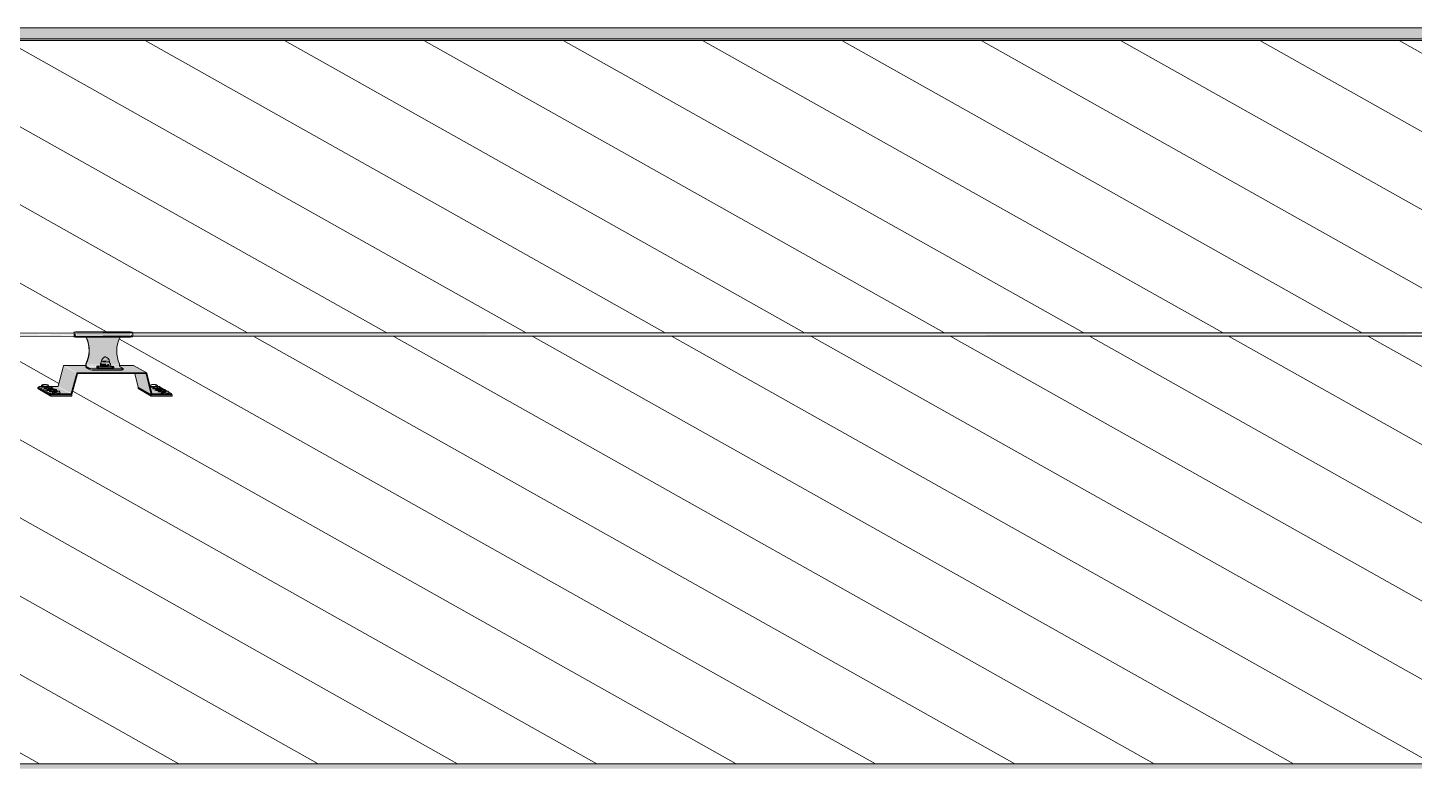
# Model space of a CAD drawing. Header units: millimetres. Extents: x -2361666 to -2009843, y -375 to 29863.
# Drawn here: x -2314999 to -2311725, y 15906 to 17649 of the extents above; entities that cross this region are included whole.
import ezdxf

# ---------------------------------------------------------------- set-up
doc = ezdxf.new("R2010")
doc.units = ezdxf.units.MM
for name, color, linetype, lineweight in [('A-ROOF', 132, 'Continuous', 5), ('A-ROOF-PATT', 132, 'Continuous', 5), ('Q-SPCQ', 91, 'Continuous', 5)]:
    doc.layers.add(name, color=color, linetype=linetype, lineweight=lineweight)

# ---------------------------------------------------------------- blocks, each defined once
blk = doc.blocks.new('Static Line_Sayfa_Metal Deck_Pan Mount - Up to 15 _ pitch - Max 2 Users-1847625-SOUTH EAST - PART B')
at = {"layer": 'Q-SPCQ'}
h = blk.add_hatch(color=256, dxfattribs=at)
h.paths.add_polyline_path([(-2320431.4, 16905.8), (-2314889.4, 16926.2), (-2314889.4, 16927.3), (-2314885, 16926.2), (-2314887.1, 16928.2), (-2314952.4, 16928.6), (-2315632.6, 16926.2), (-2315682.6, 16926), (-2316354.6, 16923.5), (-2316475.2, 16922.9), (-2316621.2, 16922.8), (-2318341.1, 16916.5), (-2318393, 16916), (-2318436.8, 16915.8), (-2318459.9, 16916.5), (-2318535.5, 16916.4), (-2318677.9, 16915.4), (-2318743.7, 16915.9), (-2320431.5, 16908.7), (-2320431.4, 16905.9)])
h.paths.add_polyline_path([(-2320422.6, 16909.4), (-2320425.2, 16909.7), (-2320424.2, 16909.4)])
for points in [[(-2314885.1, 16921.5), (-2314886.1, 16927.6), (-2314889.4, 16925.1), (-2314888.8, 16922), (-2314886.1, 16921.7)], [(-2314758.4, 16918.6), (-2314757.5, 16928.4), (-2314758.3, 16931.6), (-2314883.5, 16931.6), (-2314883.3, 16919.9), (-2314882.7, 16918.6), (-2314781.1, 16918.6)], [(-2314882.7, 16928), (-2314883.5, 16930.3), (-2314882.8, 16928)], [(-2314755.3, 16921.5), (-2314752.3, 16923.7), (-2314755.2, 16924.8), (-2314755.3, 16922)], [(-2314814.1, 16859.1), (-2314814.3, 16863.1), (-2314824.7, 16863.1), (-2314824.9, 16862.3), (-2314821.3, 16859.4), (-2314814.3, 16859.1)], [(-2314896.2, 16785.6), (-2314884.5, 16834.7), (-2314914.2, 16851.4), (-2314925.9, 16802.3), (-2314896.4, 16785.8)], [(-2314882.2, 16834.7), (-2314718.4, 16834.7), (-2314749.5, 16852.1), (-2314781.9, 16850.1), (-2314782.2, 16849.6), (-2314781.6, 16849.4), (-2314774, 16845.1), (-2314786.4, 16843.8), (-2314786.5, 16840.8), (-2314835.9, 16840.8), (-2314835.9, 16843.8), (-2314853, 16843.8), (-2314853, 16842.1), (-2314860.7, 16846.4), (-2314860.7, 16849.4), (-2314861.2, 16851.7), (-2314861.2, 16852.1), (-2314910.9, 16850.8), (-2314898.4, 16843.8)], [(-2314853, 16842.1), (-2314853, 16845.1), (-2314860.7, 16849.4), (-2314860.7, 16846.4), (-2314856, 16843.8)], [(-2314821.7, 16843.8), (-2314774, 16845.1), (-2314781.6, 16849.4), (-2314827.4, 16848.7), (-2314827.4, 16849.4), (-2314860.7, 16849.4), (-2314853, 16845.1), (-2314821.9, 16843.8)], [(-2314786.5, 16840.8), (-2314786.4, 16843.8), (-2314835.8, 16843.8), (-2314835.9, 16840.8), (-2314821.3, 16840.8)], [(-2314813.9, 16848.4), (-2314813.8, 16855.8), (-2314827.3, 16856.8), (-2314825.2, 16849.1), (-2314821.3, 16848.6)], [(-2314813.9, 16848.4), (-2314806.2, 16850.8), (-2314806.2, 16856.1), (-2314813.9, 16853.7), (-2314813.9, 16848.7)], [(-2314707.4, 16783.6), (-2314720.4, 16832.7), (-2314746, 16832.7), (-2314737.1, 16800.3), (-2314708, 16784)], [(-2314944.3, 16779.9), (-2314944.3, 16782.9), (-2314975.3, 16800.3), (-2314973.7, 16796.4), (-2314949.6, 16782.9)], [(-2314956.8, 16801.6), (-2314957, 16804.5), (-2314966.2, 16804.9), (-2314965.2, 16802), (-2314959.1, 16801.7)], [(-2314949.7, 16797.6), (-2314949.9, 16800.5), (-2314958.9, 16800.3), (-2314957.7, 16798), (-2314949.9, 16797.6)], [(-2314946.6, 16794.2), (-2314943.9, 16798.5), (-2314949.2, 16798.8), (-2314946.7, 16794.2)], [(-2314707.2, 16779.9), (-2314708.5, 16783.6), (-2314738.2, 16800.3), (-2314737.4, 16796.8), (-2314707.4, 16780)], [(-2314708.4, 16802), (-2314705.8, 16804.3), (-2314708.7, 16803.1), (-2314708.5, 16802.3)], [(-2314701.3, 16798), (-2314698.6, 16800.3), (-2314702.1, 16800.3)], [(-2314689.8, 16794.2), (-2314687.1, 16798.5), (-2314692.3, 16798.8), (-2314689.8, 16794.2)], [(-2314945.8, 16783.8), (-2314945.8, 16785.8), (-2314947.8, 16784.9)], [(-2314945.7, 16791), (-2314942.4, 16793.3), (-2314946.7, 16794)], [(-2314944.3, 16782.9), (-2314934.4, 16784.9), (-2314945.8, 16783.8)], [(-2314930.2, 16786.7), (-2314930.4, 16789.6), (-2314939.6, 16790), (-2314937.4, 16787), (-2314930.4, 16786.7)], [(-2314707.4, 16783.6), (-2314705.8, 16785.6), (-2314707.7, 16784.9)], [(-2314680.5, 16790.6), (-2314682.7, 16793.7), (-2314689.3, 16792.2), (-2314688.9, 16791), (-2314680.6, 16790.7)], [(-2314673.4, 16786.7), (-2314673.5, 16789.6), (-2314682.7, 16790), (-2314681.8, 16787.1), (-2314673.5, 16786.7)]]:
    blk.add_hatch(color=256, dxfattribs=at).paths.add_polyline_path(points)
h = blk.add_hatch(color=256, dxfattribs=at)
h.paths.add_polyline_path([(-2307559.1, 16924.8), (-2303574, 16926.8), (-2303574, 16927.3), (-2303569.6, 16925.6), (-2303568.1, 16929.1), (-2309099.7, 16926.8), (-2309097.4, 16927.6), (-2309093.5, 16924.8), (-2307793.5, 16924.8)])
h.paths.add_polyline_path([(-2314753.1, 16924.8), (-2309231.7, 16926.8), (-2309231.7, 16927.3), (-2309227.3, 16925.7), (-2309225.8, 16929.1), (-2314757.4, 16926.8), (-2314755.1, 16927.7), (-2314753.8, 16925.8)])
h.paths.add_polyline_path([(-2301940.2, 16924.8), (-2301940.2, 16929.1), (-2303442, 16926.8), (-2303439.7, 16927.7), (-2303435.8, 16924.8), (-2302168, 16924.8)])
h = blk.add_hatch(color=256, dxfattribs=at)
h.paths.add_polyline_path([(-2320397.5, 16902.5), (-2320234.1, 16903.1), (-2320201.3, 16903.4), (-2320102.6, 16904), (-2320044.9, 16904.6), (-2319948, 16904.1), (-2319916.5, 16904), (-2319653.4, 16904.8), (-2318502.6, 16909.6), (-2318502.6, 16912.3), (-2320419.3, 16903.8), (-2320402.3, 16902.7)])
h.paths.add_polyline_path([(-2314981.5, 16920.8), (-2314973.4, 16921.6), (-2314975.3, 16921.2)])
h.paths.add_polyline_path([(-2318469.7, 16908.8), (-2318469.7, 16909.8), (-2318434.7, 16909.2), (-2318414.9, 16910.2), (-2318371.1, 16910.5), (-2318322.2, 16909.8), (-2318221.2, 16909.9), (-2318192.4, 16909.9), (-2318151.9, 16910), (-2317045.2, 16914.7), (-2317045.1, 16913.6), (-2314882.8, 16922.9), (-2314885.1, 16921.5), (-2314889.4, 16923.9), (-2314890.9, 16924.5), (-2318502.6, 16912.3), (-2318502.6, 16909.6), (-2318469.8, 16908.8)])
h = blk.add_hatch(color=256, dxfattribs=at)
h.paths.add_polyline_path([(-2314827.3, 16853.7), (-2314825.2, 16856.5), (-2314813.8, 16855.8), (-2314806.2, 16853.7), (-2314782.2, 16853.7), (-2314787.3, 16870.8), (-2314788.9, 16886.6), (-2314786.9, 16902.5), (-2314782.2, 16918.7), (-2314860.3, 16918.7), (-2314855.2, 16902.5), (-2314853.6, 16886.6), (-2314855.7, 16870.8), (-2314861.2, 16853.7), (-2314827.4, 16853.7)])
h.paths.add_polyline_path([(-2314814.3, 16863.1), (-2314813.8, 16867.2), (-2314808.6, 16867.5), (-2314814.1, 16863.3)])
h.paths.add_polyline_path([(-2314814.1, 16859.1), (-2314823.2, 16859.5), (-2314824.1, 16865), (-2314807, 16859.5), (-2314813.9, 16859.1)])
h = blk.add_hatch(color=256, dxfattribs=at)
h.paths.add_polyline_path([(-2314718.4, 16921.1), (-2309225.1, 16922.9), (-2309227.4, 16921.5), (-2309231.7, 16923.8), (-2309231.8, 16924.8), (-2314751.7, 16922.8), (-2314751.7, 16922), (-2314755.2, 16923.7), (-2314757.5, 16921.1)])
h.paths.add_polyline_path([(-2307090.3, 16921.1), (-2303567.4, 16923), (-2303569.7, 16921.5), (-2303574, 16923.9), (-2303574.4, 16924.8), (-2309094, 16922.8), (-2309094, 16922), (-2309097.5, 16923.8), (-2309099.8, 16921.1), (-2307324.7, 16921.1)])
h.paths.add_polyline_path([(-2301940.2, 16921.1), (-2301940.2, 16924.8), (-2303436.3, 16922.8), (-2303436.3, 16922), (-2303439.8, 16923.7), (-2303442.1, 16921.1), (-2302168, 16921.1)])
h = blk.add_hatch(color=256, dxfattribs=at)
h.paths.add_polyline_path([(-2314814.1, 16859.1), (-2314806.6, 16859.5), (-2314806.6, 16862.4), (-2314814.2, 16861.2)])
h.paths.add_polyline_path([(-2314814.3, 16863.1), (-2314808.6, 16867.5), (-2314814.3, 16865)])
h = blk.add_hatch(color=256, dxfattribs=at)
h.paths.add_polyline_path([(-2314786.4, 16849.6), (-2314782.1, 16851.7), (-2314782.2, 16853.7), (-2314806.2, 16851.4), (-2314806.2, 16849.6)])
h.paths.add_polyline_path([(-2314860.8, 16849.6), (-2314827.3, 16852.1), (-2314827.4, 16853.7), (-2314861.2, 16851.7), (-2314861, 16850.1)])
h = blk.add_hatch(color=256, dxfattribs=at)
h.paths.add_polyline_path([(-2314934.3, 16784.9), (-2314898.7, 16785.8), (-2314928.2, 16802.3), (-2314971.7, 16800.3), (-2314942.4, 16785.5), (-2314934.4, 16784.9)])
h.paths.add_polyline_path([(-2314930.2, 16786.7), (-2314938.6, 16787.1), (-2314937.4, 16789.9), (-2314930.4, 16789.6)])
h.paths.add_polyline_path([(-2314945.7, 16791), (-2314946.7, 16794), (-2314942.4, 16791.6)])
h.paths.add_polyline_path([(-2314946.6, 16794.2), (-2314949.2, 16798.8), (-2314943.9, 16798.5), (-2314945.8, 16795.4)])
h.paths.add_polyline_path([(-2314949.7, 16797.6), (-2314958.9, 16800.3), (-2314958.1, 16800.9), (-2314949.9, 16800.3)])
h = blk.add_hatch(color=256, dxfattribs=at)
h.paths.add_polyline_path([(-2314667.7, 16782.9), (-2314661.3, 16784.9), (-2314662.3, 16785.4), (-2314667.6, 16784.9)])
h.paths.add_polyline_path([(-2314707.2, 16782.9), (-2314704.9, 16784.9), (-2314737.1, 16800.3), (-2314735.9, 16799), (-2314707.4, 16783)])
h = blk.add_hatch(color=256, dxfattribs=at)
h.paths.add_polyline_path([(-2314667.6, 16784.9), (-2314659.3, 16785.8), (-2314687.2, 16801.5), (-2314709.7, 16801.9), (-2314704.9, 16784.9), (-2314667.7, 16784.9)])
h.paths.add_polyline_path([(-2314673.4, 16786.7), (-2314681.8, 16787.1), (-2314682.7, 16790), (-2314673.5, 16788.8)])
h.paths.add_polyline_path([(-2314680.5, 16790.6), (-2314689.3, 16792.2), (-2314689.8, 16794), (-2314680.6, 16793.6)])
h.paths.add_polyline_path([(-2314689.8, 16794.2), (-2314689.8, 16798.6), (-2314687.1, 16798.5)])
h.paths.add_polyline_path([(-2314701.3, 16798), (-2314702.2, 16800.9), (-2314693, 16799.4)])
h = blk.add_hatch(color=256, dxfattribs=at)
h.paths.add_polyline_path([(-2314657.8, 16779.9), (-2314657.8, 16782.9), (-2314707.2, 16782.9), (-2314707.2, 16779.9)])
h.paths.add_polyline_path([(-2314942.4, 16779.9), (-2314894.9, 16779.9), (-2314894.9, 16782.9), (-2314944.3, 16782.9), (-2314944.3, 16779.9)])
for p, q in [((-2314821, 16929.1), (-2320432, 16910.2)), ((-2314885.9, 16931.3), (-2314890.2, 16930.3)), ((-2314883.6, 16931.6), (-2314885.9, 16931.3)), ((-2314758.3, 16931.6), (-2314883.6, 16931.6)), ((-2301940.2, 16929.1), (-2314822, 16929.1)), ((-2314758.3, 16931.6), (-2314756, 16931.3)), ((-2314751.8, 16930.3), (-2314756, 16931.3)), ((-2320432, 16902.2), (-2314821, 16921.1)), ((-2314890.2, 16919.9), (-2314885.9, 16918.9)), ((-2314883.6, 16918.6), (-2314885.9, 16918.9)), ((-2314883.6, 16918.6), (-2314758.3, 16918.6)), ((-2314860.8, 16918.9), (-2314860.8, 16917.8)), ((-2314860.8, 16917.8), (-2314860.4, 16917.5)), ((-2314860.4, 16917.5), (-2314860.3, 16918.7)), ((-2314860.3, 16918.7), (-2314860.1, 16920.6)), ((-2314860.3, 16918.7), (-2314781.3, 16918.7)), ((-2314822, 16921.1), (-2301940.2, 16921.1)), ((-2314781.1, 16920.6), (-2314781.3, 16918.7)), ((-2314781.3, 16918.7), (-2314781.3, 16917.5)), ((-2314758.3, 16918.6), (-2314756, 16918.9)), ((-2314756, 16918.9), (-2314751.8, 16919.9)), ((-2314927.2, 16803.1), (-2314914.2, 16851.4)), ((-2314913.2, 16852.1), (-2314861.2, 16852.1)), ((-2314883.2, 16834), (-2314896.2, 16785.6)), ((-2314894.7, 16783.6), (-2314881.7, 16832)), ((-2314718.4, 16834.7), (-2314882.2, 16834.7)), ((-2314880.7, 16832.7), (-2314720, 16832.7)), ((-2314861.2, 16855.7), (-2314861.7, 16856)), ((-2314861.7, 16856), (-2314861.7, 16854)), ((-2314861.2, 16853.7), (-2314861.2, 16855.7)), ((-2314853, 16845.1), (-2314860.7, 16849.4)), ((-2314860.7, 16846.4), (-2314853, 16842.1)), ((-2314835.9, 16840.8), (-2314786.5, 16840.8)), ((-2314835.8, 16843.8), (-2314786.4, 16843.8)), ((-2314835.6, 16849.7), (-2314835.7, 16846.7)), ((-2314827.4, 16856.9), (-2314827.5, 16849.6)), ((-2314825.6, 16858.5), (-2314826.8, 16857.8)), ((-2314825.3, 16860.1), (-2314825.3, 16859)), ((-2314805.9, 16858.8), (-2314805.9, 16859.8)), ((-2314804.4, 16857.5), (-2314805.6, 16858.2)), ((-2314804, 16849.2), (-2314803.9, 16856.6)), ((-2314795.9, 16846.1), (-2314795.9, 16849.1)), ((-2314782.6, 16856), (-2314782.2, 16855.7)), ((-2314782.2, 16855.7), (-2314782.2, 16853.7)), ((-2314782.2, 16852.1), (-2314749.5, 16852.1)), ((-2314781.6, 16849.4), (-2314774, 16845.1)), ((-2314774, 16842.1), (-2314778.5, 16844.6)), ((-2314773.8, 16841.9), (-2314773.8, 16844.9)), ((-2314718, 16834.6), (-2314749, 16852)), ((-2314738.4, 16801.1), (-2314746, 16832.7)), ((-2314719, 16832), (-2314707.4, 16783.6)), ((-2314705.8, 16785.6), (-2314717.5, 16834)), ((-2314975.3, 16797.3), (-2314975.3, 16800.3)), ((-2314975.3, 16800.3), (-2314944.3, 16782.9)), ((-2314975.3, 16797.3), (-2314944.3, 16779.9)), ((-2314973.8, 16801.6), (-2314973.9, 16799.6)), ((-2314973.7, 16801.5), (-2314945.8, 16785.8)), ((-2314973.7, 16799.5), (-2314945.8, 16783.8)), ((-2314967.2, 16802.5), (-2314967.2, 16801.2)), ((-2314960.1, 16798.5), (-2314960.1, 16797.2)), ((-2314956.9, 16802.3), (-2314928.2, 16802.3)), ((-2314949.1, 16794.8), (-2314954.1, 16794.2)), ((-2314950, 16799.3), (-2314950.1, 16794.7)), ((-2314945.7, 16799.5), (-2314950, 16799.3)), ((-2314950, 16799.3), (-2314949.2, 16798.8)), ((-2314949.2, 16801), (-2314949.2, 16802.3)), ((-2314949.2, 16798.8), (-2314943.9, 16798.5)), ((-2314949.2, 16798.8), (-2314949.2, 16794.2)), ((-2314940.5, 16799.3), (-2314945.7, 16799.5)), ((-2314943.9, 16798.5), (-2314944, 16793.9)), ((-2314943.9, 16798.5), (-2314939.6, 16798.8)), ((-2314942.1, 16797), (-2314942.1, 16798.3)), ((-2314939.6, 16798.8), (-2314940.5, 16799.3)), ((-2314940.5, 16799.3), (-2314940.5, 16794.7)), ((-2314935.7, 16794), (-2314940.5, 16794.7)), ((-2314939.6, 16798.8), (-2314939.7, 16794.2)), ((-2314738.3, 16797.3), (-2314738.2, 16800.3)), ((-2314738.3, 16797.3), (-2314707.2, 16779.9)), ((-2314707.2, 16782.9), (-2314738.2, 16800.3)), ((-2314737.9, 16800.5), (-2314706.9, 16783)), ((-2314706.4, 16802.3), (-2314698.7, 16802.3)), ((-2314703.3, 16798.5), (-2314703.3, 16797.2)), ((-2314692.3, 16794.8), (-2314697.3, 16794.2)), ((-2314693.2, 16799.3), (-2314693.3, 16794.7)), ((-2314688.9, 16799.5), (-2314693.2, 16799.3)), ((-2314693.2, 16799.3), (-2314692.3, 16798.8)), ((-2314692.4, 16801), (-2314692.4, 16802.3)), ((-2314692.3, 16798.8), (-2314692.4, 16794.2)), ((-2314692.3, 16798.8), (-2314687.1, 16798.5)), ((-2314683.7, 16799.3), (-2314688.9, 16799.5)), ((-2314687.2, 16801.5), (-2314659.3, 16785.8)), ((-2314687.1, 16798.5), (-2314687.2, 16793.9)), ((-2314687.1, 16798.5), (-2314682.8, 16798.8)), ((-2314685.3, 16797), (-2314685.3, 16798.3)), ((-2314682.8, 16798.8), (-2314683.7, 16799.3)), ((-2314683.7, 16799.3), (-2314683.7, 16794.7)), ((-2314678.9, 16794), (-2314683.6, 16794.7)), ((-2314682.8, 16798.8), (-2314682.9, 16794.2)), ((-2314945.8, 16794.1), (-2314950.1, 16793.8)), ((-2314950.1, 16793.8), (-2314949.2, 16793.3)), ((-2314949.2, 16793.3), (-2314946.4, 16793.2)), ((-2314947.7, 16791.6), (-2314947.7, 16790.2)), ((-2314940.6, 16793.8), (-2314945.8, 16794.1)), ((-2314894.9, 16782.9), (-2314944.3, 16782.9)), ((-2314944.3, 16782.9), (-2314944.3, 16779.9)), ((-2314944.3, 16779.9), (-2314894.9, 16779.9)), ((-2314942.1, 16793.2), (-2314939.7, 16793.3)), ((-2314939.7, 16793.3), (-2314940.6, 16793.8)), ((-2314940.6, 16787.6), (-2314940.6, 16786.3)), ((-2314934.4, 16782.9), (-2314895.6, 16782.9)), ((-2314897.1, 16784.9), (-2314934.3, 16784.9)), ((-2314929.7, 16790), (-2314929.7, 16791.3)), ((-2314922.6, 16786), (-2314922.6, 16787.3)), ((-2314894.9, 16779.9), (-2314894.9, 16782.9)), ((-2314707.2, 16782.9), (-2314707.2, 16779.9)), ((-2314657.8, 16782.9), (-2314707.2, 16782.9)), ((-2314707.2, 16779.9), (-2314657.8, 16779.9)), ((-2314706.4, 16782.9), (-2314667.7, 16782.9)), ((-2314667.6, 16784.9), (-2314704.9, 16784.9)), ((-2314693.3, 16793.8), (-2314688.9, 16794.1)), ((-2314692.4, 16793.3), (-2314693.3, 16793.8)), ((-2314689.6, 16793.2), (-2314692.4, 16793.3)), ((-2314690.9, 16791.6), (-2314690.9, 16790.2)), ((-2314688.9, 16794.1), (-2314683.7, 16793.8)), ((-2314683.8, 16787.6), (-2314683.8, 16786.3)), ((-2314672.9, 16790), (-2314672.9, 16791.3)), ((-2314665.8, 16786), (-2314665.8, 16787.3)), ((-2314662.8, 16785.7), (-2314659.3, 16783.8)), ((-2314662.8, 16785.7), (-2314657.8, 16782.9)), ((-2314659.2, 16783.6), (-2314659.2, 16785.6)), ((-2314657.8, 16779.9), (-2314657.8, 16782.9))]:
    blk.add_line(p, q, dxfattribs=at)
at = {"layer": 'Q-SPCQ', "flags": 128}
for points in [[(-2314825.3, 16860.1), (-2314824, 16865.4), (-2314821.8, 16868.7), (-2314819.8, 16870.4), (-2314818.4, 16871.2), (-2314817.4, 16871.7), (-2314816.7, 16872), (-2314816.1, 16872.1), (-2314815.7, 16872.2), (-2314815.4, 16872.3)], [(-2314805.9, 16859.8), (-2314807, 16865.2), (-2314809.2, 16868.5), (-2314811.1, 16870.3), (-2314812.5, 16871.1), (-2314813.5, 16871.6), (-2314814.2, 16871.9), (-2314814.7, 16872.1), (-2314815.2, 16872.2), (-2314815.4, 16872.3)], [(-2314827.4, 16856.9), (-2314827.3, 16857.3), (-2314827.1, 16857.6), (-2314827, 16857.7), (-2314826.8, 16857.8)], [(-2314825.3, 16859), (-2314825.4, 16858.7), (-2314825.5, 16858.6), (-2314825.6, 16858.5), (-2314825.6, 16858.5)], [(-2314805.9, 16858.8), (-2314805.9, 16858.5), (-2314805.7, 16858.3), (-2314805.7, 16858.2), (-2314805.6, 16858.2)], [(-2314803.9, 16856.6), (-2314804, 16857), (-2314804.2, 16857.3), (-2314804.3, 16857.4), (-2314804.4, 16857.5)], [(-2314967.2, 16802.5), (-2314966.8, 16804.2), (-2314966.1, 16805.3), (-2314965.5, 16805.8), (-2314965, 16806.1), (-2314964.6, 16806.3), (-2314964.3, 16806.4), (-2314964.1, 16806.4), (-2314963.9, 16806.5), (-2314963.7, 16806.5), (-2314963.6, 16806.6), (-2314963.4, 16806.6), (-2314963.2, 16806.6), (-2314963.1, 16806.6), (-2314962.9, 16806.7), (-2314962.8, 16806.7), (-2314962.6, 16806.7), (-2314962.5, 16806.7), (-2314962.3, 16806.7), (-2314962.1, 16806.7), (-2314962, 16806.7), (-2314961.8, 16806.8), (-2314961.6, 16806.8), (-2314961.4, 16806.8), (-2314961.3, 16806.8), (-2314961.1, 16806.8), (-2314960.9, 16806.8), (-2314960.7, 16806.8), (-2314960.5, 16806.8), (-2314960.3, 16806.8), (-2314960.1, 16806.8), (-2314959.9, 16806.8), (-2314959.7, 16806.8), (-2314959.5, 16806.8), (-2314959.3, 16806.8), (-2314959.1, 16806.8), (-2314959, 16806.8)], [(-2314960.1, 16798.5), (-2314959.7, 16800.2), (-2314959, 16801.3), (-2314958.4, 16801.8), (-2314957.9, 16802.1), (-2314957.5, 16802.3), (-2314957.2, 16802.4), (-2314957, 16802.4), (-2314956.8, 16802.5), (-2314956.6, 16802.5), (-2314956.5, 16802.6), (-2314956.3, 16802.6), (-2314956.1, 16802.6), (-2314956, 16802.6), (-2314955.8, 16802.7), (-2314955.7, 16802.7), (-2314955.5, 16802.7), (-2314955.4, 16802.7), (-2314955.2, 16802.7), (-2314955, 16802.7), (-2314954.9, 16802.8), (-2314954.7, 16802.8), (-2314954.5, 16802.8), (-2314954.3, 16802.8), (-2314954.2, 16802.8), (-2314954, 16802.8), (-2314953.8, 16802.8), (-2314953.6, 16802.8), (-2314953.4, 16802.8), (-2314953.2, 16802.8), (-2314953, 16802.8), (-2314952.8, 16802.8), (-2314952.6, 16802.8), (-2314952.4, 16802.8), (-2314952.2, 16802.8), (-2314952, 16802.8), (-2314951.9, 16802.8)], [(-2314949.2, 16802.3), (-2314949.6, 16804), (-2314950.3, 16805), (-2314950.9, 16805.6), (-2314951.3, 16805.9), (-2314951.7, 16806.1), (-2314952, 16806.2), (-2314952.2, 16806.3), (-2314952.4, 16806.3), (-2314952.6, 16806.4), (-2314952.8, 16806.4), (-2314952.9, 16806.4), (-2314953.1, 16806.5), (-2314953.2, 16806.5), (-2314953.4, 16806.5), (-2314953.5, 16806.5), (-2314953.7, 16806.6), (-2314953.8, 16806.6), (-2314954, 16806.6), (-2314954.2, 16806.6), (-2314954.3, 16806.6), (-2314954.5, 16806.7), (-2314954.7, 16806.7), (-2314954.9, 16806.7), (-2314955, 16806.7), (-2314955.2, 16806.7), (-2314955.4, 16806.7), (-2314955.6, 16806.7), (-2314955.8, 16806.7), (-2314956, 16806.8), (-2314956.2, 16806.8), (-2314956.4, 16806.8), (-2314956.6, 16806.8), (-2314956.8, 16806.8), (-2314957, 16806.8), (-2314957.2, 16806.8), (-2314957.5, 16806.8), (-2314957.7, 16806.8), (-2314957.9, 16806.8), (-2314958.1, 16806.8), (-2314958.3, 16806.8), (-2314958.5, 16806.8), (-2314958.7, 16806.8), (-2314958.9, 16806.8), (-2314959, 16806.8)], [(-2314942.1, 16798.3), (-2314942.5, 16800), (-2314943.2, 16801.1), (-2314943.8, 16801.6), (-2314944.3, 16801.9), (-2314944.6, 16802.1), (-2314944.9, 16802.2), (-2314945.1, 16802.3), (-2314945.3, 16802.3), (-2314945.5, 16802.4), (-2314945.7, 16802.4), (-2314945.8, 16802.5), (-2314946, 16802.5), (-2314946.1, 16802.5), (-2314946.3, 16802.5), (-2314946.4, 16802.6), (-2314946.6, 16802.6), (-2314946.8, 16802.6), (-2314946.9, 16802.6), (-2314947.1, 16802.6), (-2314947.2, 16802.7), (-2314947.4, 16802.7), (-2314947.6, 16802.7), (-2314947.8, 16802.7), (-2314948, 16802.7), (-2314948.1, 16802.7), (-2314948.3, 16802.7), (-2314948.5, 16802.8), (-2314948.7, 16802.8), (-2314948.9, 16802.8), (-2314949.1, 16802.8), (-2314949.3, 16802.8), (-2314949.5, 16802.8), (-2314949.7, 16802.8), (-2314949.9, 16802.8), (-2314950.1, 16802.8), (-2314950.4, 16802.8), (-2314950.6, 16802.8), (-2314950.8, 16802.8), (-2314951, 16802.8), (-2314951.2, 16802.8), (-2314951.4, 16802.8), (-2314951.6, 16802.8), (-2314951.8, 16802.8), (-2314951.9, 16802.8)], [(-2314947.7, 16791.6), (-2314947.3, 16793.3), (-2314946.6, 16794.3), (-2314945.9, 16794.8), (-2314945.5, 16795.1), (-2314945.1, 16795.3), (-2314944.8, 16795.4), (-2314944.6, 16795.5), (-2314944.4, 16795.5), (-2314944.2, 16795.6), (-2314944, 16795.6), (-2314943.9, 16795.6), (-2314943.7, 16795.7), (-2314943.6, 16795.7), (-2314943.4, 16795.7), (-2314943.3, 16795.7), (-2314943.1, 16795.7), (-2314942.9, 16795.7), (-2314942.8, 16795.8), (-2314942.6, 16795.8), (-2314942.5, 16795.8), (-2314942.3, 16795.8), (-2314942.1, 16795.8), (-2314941.9, 16795.8), (-2314941.7, 16795.8), (-2314941.6, 16795.8), (-2314941.4, 16795.8), (-2314941.2, 16795.8), (-2314941, 16795.9), (-2314940.8, 16795.9), (-2314940.6, 16795.9), (-2314940.4, 16795.9), (-2314940.2, 16795.9), (-2314940, 16795.9), (-2314939.8, 16795.9), (-2314939.5, 16795.9), (-2314939.5, 16795.9)], [(-2314929.7, 16791.3), (-2314930.1, 16793), (-2314930.8, 16794.1), (-2314931.4, 16794.6), (-2314931.8, 16794.9), (-2314932.2, 16795.1), (-2314932.5, 16795.2), (-2314932.7, 16795.3), (-2314932.9, 16795.4), (-2314933.1, 16795.4), (-2314933.2, 16795.5), (-2314933.4, 16795.5), (-2314933.6, 16795.5), (-2314933.7, 16795.5), (-2314933.9, 16795.6), (-2314934, 16795.6), (-2314934.2, 16795.6), (-2314934.3, 16795.6), (-2314934.5, 16795.6), (-2314934.7, 16795.7), (-2314934.8, 16795.7), (-2314935, 16795.7), (-2314935.2, 16795.7), (-2314935.4, 16795.7), (-2314935.5, 16795.7), (-2314935.7, 16795.8), (-2314935.9, 16795.8), (-2314936.1, 16795.8), (-2314936.3, 16795.8), (-2314936.5, 16795.8), (-2314936.7, 16795.8), (-2314936.9, 16795.8), (-2314937.1, 16795.8), (-2314937.3, 16795.8), (-2314937.5, 16795.8), (-2314937.7, 16795.8), (-2314937.9, 16795.9), (-2314938.2, 16795.9), (-2314938.4, 16795.9), (-2314938.6, 16795.9), (-2314938.8, 16795.9), (-2314939, 16795.9), (-2314939.2, 16795.9), (-2314939.4, 16795.9), (-2314939.5, 16795.9)], [(-2314710, 16804.2), (-2314709.3, 16805.3), (-2314708.6, 16805.8), (-2314708.1, 16806.1), (-2314707.8, 16806.3), (-2314707.5, 16806.4), (-2314707.3, 16806.4), (-2314707.1, 16806.5), (-2314706.9, 16806.5), (-2314706.7, 16806.6), (-2314706.6, 16806.6), (-2314706.4, 16806.6), (-2314706.3, 16806.6), (-2314706.1, 16806.7), (-2314705.9, 16806.7), (-2314705.8, 16806.7), (-2314705.6, 16806.7), (-2314705.5, 16806.7), (-2314705.3, 16806.7), (-2314705.1, 16806.7), (-2314705, 16806.8), (-2314704.8, 16806.8), (-2314704.6, 16806.8), (-2314704.4, 16806.8), (-2314704.2, 16806.8), (-2314704.1, 16806.8), (-2314703.9, 16806.8), (-2314703.7, 16806.8), (-2314703.5, 16806.8), (-2314703.3, 16806.8), (-2314703.1, 16806.8), (-2314702.9, 16806.8), (-2314702.7, 16806.8), (-2314702.4, 16806.8), (-2314702.2, 16806.8), (-2314702.2, 16806.8)], [(-2314703.3, 16798.5), (-2314702.9, 16800.2), (-2314702.2, 16801.3), (-2314701.5, 16801.8), (-2314701.1, 16802.1), (-2314700.7, 16802.3), (-2314700.4, 16802.4), (-2314700.2, 16802.4), (-2314700, 16802.5), (-2314699.8, 16802.5), (-2314699.6, 16802.6), (-2314699.5, 16802.6), (-2314699.3, 16802.6), (-2314699.2, 16802.6), (-2314699, 16802.7), (-2314698.9, 16802.7), (-2314698.7, 16802.7), (-2314698.5, 16802.7), (-2314698.4, 16802.7), (-2314698.2, 16802.7), (-2314698, 16802.8), (-2314697.9, 16802.8), (-2314697.7, 16802.8), (-2314697.5, 16802.8), (-2314697.3, 16802.8), (-2314697.1, 16802.8), (-2314697, 16802.8), (-2314696.8, 16802.8), (-2314696.6, 16802.8), (-2314696.4, 16802.8), (-2314696.2, 16802.8), (-2314696, 16802.8), (-2314695.8, 16802.8), (-2314695.6, 16802.8), (-2314695.3, 16802.8), (-2314695.1, 16802.8), (-2314695.1, 16802.8)], [(-2314692.4, 16802.3), (-2314692.7, 16804), (-2314693.4, 16805), (-2314694.1, 16805.6), (-2314694.5, 16805.9), (-2314694.9, 16806.1), (-2314695.2, 16806.2), (-2314695.4, 16806.3), (-2314695.6, 16806.3), (-2314695.8, 16806.4), (-2314695.9, 16806.4), (-2314696.1, 16806.4), (-2314696.2, 16806.5), (-2314696.4, 16806.5), (-2314696.6, 16806.5), (-2314696.7, 16806.5), (-2314696.9, 16806.6), (-2314697, 16806.6), (-2314697.2, 16806.6), (-2314697.3, 16806.6), (-2314697.5, 16806.6), (-2314697.7, 16806.7), (-2314697.9, 16806.7), (-2314698, 16806.7), (-2314698.2, 16806.7), (-2314698.4, 16806.7), (-2314698.6, 16806.7), (-2314698.8, 16806.7), (-2314699, 16806.7), (-2314699.2, 16806.8), (-2314699.4, 16806.8), (-2314699.6, 16806.8), (-2314699.8, 16806.8), (-2314700, 16806.8), (-2314700.2, 16806.8), (-2314700.4, 16806.8), (-2314700.6, 16806.8), (-2314700.8, 16806.8), (-2314701.1, 16806.8), (-2314701.3, 16806.8), (-2314701.5, 16806.8), (-2314701.7, 16806.8), (-2314701.9, 16806.8), (-2314702.1, 16806.8), (-2314702.2, 16806.8)], [(-2314685.3, 16798.3), (-2314685.6, 16800), (-2314686.3, 16801.1), (-2314687, 16801.6), (-2314687.4, 16801.9), (-2314687.8, 16802.1), (-2314688.1, 16802.2), (-2314688.3, 16802.3), (-2314688.5, 16802.3), (-2314688.7, 16802.4), (-2314688.8, 16802.4), (-2314689, 16802.5), (-2314689.1, 16802.5), (-2314689.3, 16802.5), (-2314689.5, 16802.5), (-2314689.6, 16802.6), (-2314689.8, 16802.6), (-2314689.9, 16802.6), (-2314690.1, 16802.6), (-2314690.2, 16802.6), (-2314690.4, 16802.7), (-2314690.6, 16802.7), (-2314690.8, 16802.7), (-2314690.9, 16802.7), (-2314691.1, 16802.7), (-2314691.3, 16802.7), (-2314691.5, 16802.7), (-2314691.7, 16802.8), (-2314691.9, 16802.8), (-2314692.1, 16802.8), (-2314692.3, 16802.8), (-2314692.5, 16802.8), (-2314692.7, 16802.8), (-2314692.9, 16802.8), (-2314693.1, 16802.8), (-2314693.3, 16802.8), (-2314693.5, 16802.8), (-2314693.7, 16802.8), (-2314694, 16802.8), (-2314694.2, 16802.8), (-2314694.4, 16802.8), (-2314694.6, 16802.8), (-2314694.8, 16802.8), (-2314695, 16802.8), (-2314695.1, 16802.8)], [(-2314690.9, 16791.6), (-2314690.5, 16793.3), (-2314689.7, 16794.3), (-2314689.1, 16794.8), (-2314688.6, 16795.1), (-2314688.3, 16795.3), (-2314688, 16795.4), (-2314687.8, 16795.5), (-2314687.6, 16795.5), (-2314687.4, 16795.6), (-2314687.2, 16795.6), (-2314687.1, 16795.6), (-2314686.9, 16795.7), (-2314686.7, 16795.7), (-2314686.6, 16795.7), (-2314686.4, 16795.7), (-2314686.3, 16795.7), (-2314686.1, 16795.7), (-2314686, 16795.8), (-2314685.8, 16795.8), (-2314685.6, 16795.8), (-2314685.5, 16795.8), (-2314685.3, 16795.8), (-2314685.1, 16795.8), (-2314684.9, 16795.8), (-2314684.7, 16795.8), (-2314684.5, 16795.8), (-2314684.4, 16795.8), (-2314684.2, 16795.9), (-2314684, 16795.9), (-2314683.8, 16795.9), (-2314683.6, 16795.9), (-2314683.3, 16795.9), (-2314683.1, 16795.9), (-2314682.9, 16795.9), (-2314682.7, 16795.9), (-2314682.6, 16795.9)], [(-2314672.9, 16791.3), (-2314673.2, 16793), (-2314673.9, 16794.1), (-2314674.5, 16794.6), (-2314675, 16794.9), (-2314675.4, 16795.1), (-2314675.6, 16795.2), (-2314675.9, 16795.3), (-2314676.1, 16795.4), (-2314676.3, 16795.4), (-2314676.4, 16795.5), (-2314676.6, 16795.5), (-2314676.7, 16795.5), (-2314676.9, 16795.5), (-2314677, 16795.6), (-2314677.2, 16795.6), (-2314677.4, 16795.6), (-2314677.5, 16795.6), (-2314677.7, 16795.6), (-2314677.8, 16795.7), (-2314678, 16795.7), (-2314678.2, 16795.7), (-2314678.4, 16795.7), (-2314678.5, 16795.7), (-2314678.7, 16795.7), (-2314678.9, 16795.8), (-2314679.1, 16795.8), (-2314679.3, 16795.8), (-2314679.5, 16795.8), (-2314679.7, 16795.8), (-2314679.9, 16795.8), (-2314680.1, 16795.8), (-2314680.3, 16795.8), (-2314680.5, 16795.8), (-2314680.7, 16795.8), (-2314680.9, 16795.8), (-2314681.1, 16795.9), (-2314681.3, 16795.9), (-2314681.5, 16795.9), (-2314681.8, 16795.9), (-2314682, 16795.9), (-2314682.2, 16795.9), (-2314682.4, 16795.9), (-2314682.6, 16795.9), (-2314682.6, 16795.9)], [(-2314940.6, 16787.6), (-2314940.2, 16789.3), (-2314939.5, 16790.3), (-2314938.8, 16790.9), (-2314938.4, 16791.1), (-2314938, 16791.3), (-2314937.7, 16791.4), (-2314937.5, 16791.5), (-2314937.3, 16791.5), (-2314937.1, 16791.6), (-2314936.9, 16791.6), (-2314936.8, 16791.6), (-2314936.6, 16791.7), (-2314936.5, 16791.7), (-2314936.3, 16791.7), (-2314936.2, 16791.7), (-2314936, 16791.7), (-2314935.9, 16791.8), (-2314935.7, 16791.8), (-2314935.5, 16791.8), (-2314935.4, 16791.8), (-2314935.2, 16791.8), (-2314935, 16791.8), (-2314934.8, 16791.8), (-2314934.6, 16791.8), (-2314934.5, 16791.8), (-2314934.3, 16791.9), (-2314934.1, 16791.9), (-2314933.9, 16791.9), (-2314933.7, 16791.9), (-2314933.5, 16791.9), (-2314933.3, 16791.9), (-2314933.1, 16791.9), (-2314932.9, 16791.9), (-2314932.7, 16791.9), (-2314932.5, 16791.9), (-2314932.4, 16791.9)], [(-2314922.6, 16787.3), (-2314923, 16789), (-2314923.7, 16790.1), (-2314924.3, 16790.7), (-2314924.7, 16791), (-2314925.1, 16791.1), (-2314925.4, 16791.2), (-2314925.6, 16791.3), (-2314925.8, 16791.4), (-2314926, 16791.4), (-2314926.2, 16791.5), (-2314926.3, 16791.5), (-2314926.5, 16791.5), (-2314926.6, 16791.6), (-2314926.8, 16791.6), (-2314926.9, 16791.6), (-2314927.1, 16791.6), (-2314927.2, 16791.6), (-2314927.4, 16791.7), (-2314927.6, 16791.7), (-2314927.7, 16791.7), (-2314927.9, 16791.7), (-2314928.1, 16791.7), (-2314928.3, 16791.7), (-2314928.4, 16791.8), (-2314928.6, 16791.8), (-2314928.8, 16791.8), (-2314929, 16791.8), (-2314929.2, 16791.8), (-2314929.4, 16791.8), (-2314929.6, 16791.8), (-2314929.8, 16791.8), (-2314930, 16791.8), (-2314930.2, 16791.8), (-2314930.4, 16791.9), (-2314930.6, 16791.9), (-2314930.8, 16791.9), (-2314931.1, 16791.9), (-2314931.3, 16791.9), (-2314931.5, 16791.9), (-2314931.7, 16791.9), (-2314931.9, 16791.9), (-2314932.1, 16791.9), (-2314932.3, 16791.9), (-2314932.4, 16791.9)], [(-2314683.8, 16787.6), (-2314683.4, 16789.3), (-2314682.6, 16790.3), (-2314682, 16790.9), (-2314681.5, 16791.1), (-2314681.2, 16791.3), (-2314680.9, 16791.4), (-2314680.7, 16791.5), (-2314680.5, 16791.5), (-2314680.3, 16791.6), (-2314680.1, 16791.6), (-2314680, 16791.6), (-2314679.8, 16791.7), (-2314679.6, 16791.7), (-2314679.5, 16791.7), (-2314679.3, 16791.7), (-2314679.2, 16791.7), (-2314679, 16791.8), (-2314678.9, 16791.8), (-2314678.7, 16791.8), (-2314678.5, 16791.8), (-2314678.4, 16791.8), (-2314678.2, 16791.8), (-2314678, 16791.8), (-2314677.8, 16791.8), (-2314677.6, 16791.8), (-2314677.4, 16791.9), (-2314677.3, 16791.9), (-2314677.1, 16791.9), (-2314676.9, 16791.9), (-2314676.7, 16791.9), (-2314676.5, 16791.9), (-2314676.3, 16791.9), (-2314676, 16791.9), (-2314675.8, 16791.9), (-2314675.6, 16791.9), (-2314675.6, 16791.9)], [(-2314665.8, 16787.3), (-2314666.1, 16789), (-2314666.8, 16790.1), (-2314667.4, 16790.7), (-2314667.9, 16791), (-2314668.3, 16791.1), (-2314668.5, 16791.2), (-2314668.8, 16791.3), (-2314669, 16791.4), (-2314669.2, 16791.4), (-2314669.3, 16791.5), (-2314669.5, 16791.5), (-2314669.6, 16791.5), (-2314669.8, 16791.6), (-2314669.9, 16791.6), (-2314670.1, 16791.6), (-2314670.3, 16791.6), (-2314670.4, 16791.6), (-2314670.6, 16791.7), (-2314670.7, 16791.7), (-2314670.9, 16791.7), (-2314671.1, 16791.7), (-2314671.3, 16791.7), (-2314671.4, 16791.7), (-2314671.6, 16791.8), (-2314671.8, 16791.8), (-2314672, 16791.8), (-2314672.2, 16791.8), (-2314672.4, 16791.8), (-2314672.6, 16791.8), (-2314672.8, 16791.8), (-2314673, 16791.8), (-2314673.2, 16791.8), (-2314673.4, 16791.8), (-2314673.6, 16791.9), (-2314673.8, 16791.9), (-2314674, 16791.9), (-2314674.2, 16791.9), (-2314674.4, 16791.9), (-2314674.7, 16791.9), (-2314674.9, 16791.9), (-2314675.1, 16791.9), (-2314675.3, 16791.9), (-2314675.5, 16791.9), (-2314675.6, 16791.9)]]:
    blk.add_lwpolyline(points, dxfattribs=at)
at = {"layer": 'Q-SPCQ'}
for centre, major_axis, ratio, start_param, end_param in [((-2314890.1, 16925.1), (0, 5.22), 0.155756, 5.204333, 6.195919), ((-2314890.1, 16925.1), (0, 5.22), 0.155756, 4.140928, 5.148721), ((-2314751.8, 16925.1), (0, 5.22), 0.155756, 5.276268, 6.195919), ((-2314751.8, 16925.1), (0, 5.22), 0.155756, 4.242364, 5.148721), ((-2314890.1, 16925.1), (0, 5.22), 0.155756, 3.054326, 4.101524), ((-2314923.2, 16886.9), (34.3, 61), 0.984037, 4.758549, 5.676114), ((-2314922.8, 16886.6), (34.3, 61), 0.984037, 4.758549, 5.676114), ((-2314719.8, 16886.6), (34.3, 61), 0.984037, 1.616956, 2.534522), ((-2314751.8, 16925.1), (0, 5.22), 0.155756, 3.054326, 4.101524), ((-2314720.2, 16886.9), (34.3, 61), 0.984037, 2.447166, 2.534522), ((-2314913.2, 16851.1), (0.49, 0.872), 0.984037, 0.504943, 1.823579), ((-2314882.2, 16833.7), (0.49, 0.872), 0.984037, 0.504943, 1.823579), ((-2314880.7, 16831.7), (0.49, 0.872), 0.984037, 0.504943, 1.823579), ((-2314860.6, 16853.4), (0, 7), 0.155756, 1.48353, 3.054326), ((-2314860.6, 16853.4), (0, 4), 0.155756, 1.48353, 3.054326), ((-2314838.2, 16845.1), (-15, 0.2), 0.086092, 0.15698, 1.727776), ((-2314838.2, 16842.1), (-15, 0.2), 0.086092, 0.15698, 1.727776), ((-2314815.8, 16849.4), (-19.9, 0.3), 0.086092, 5.383951, 8.010962), ((-2314815.8, 16846.4), (-19.9, 0.3), 0.086092, 4.869369, 8.010962), ((-2314815.8, 16849.4), (-11.7, 0.2), 0.086092, 0, 1.727776), ((-2314815.8, 16846.4), (-19.9, 0.3), 0.086092, 1.727776, 4.869369), ((-2314815.8, 16849.4), (-11.7, 0.2), 0.086092, 1.727776, 3.298573), ((-2314815.8, 16849.4), (-19.9, 0.3), 0.086092, 1.727776, 4.083971), ((-2314788.8, 16842.1), (-15, 0.2), 0.086092, 1.727776, 3.298573), ((-2314788.8, 16845.1), (-15, 0.2), 0.086092, 1.727776, 3.298573), ((-2314781.6, 16853.4), (0, 4), 0.155756, 1.48353, 3.054326), ((-2314720, 16831.7), (0.49, 0.872), 0.984037, 5.469491, 6.788128), ((-2314718.4, 16833.7), (0.49, 0.872), 0.984037, 5.469491, 6.788128), ((-2314963.8, 16801.5), (-10, 0.14), 0.086092, 4.869369, 6.440165), ((-2314958.2, 16801.1), (-9, 0.12), 0.086092, 5.054121, 7.753399), ((-2314951.1, 16797.1), (-9, 0.12), 0.086092, 5.054121, 8.010962), ((-2314958.2, 16801.1), (-9, 0.12), 0.086092, 2.774974, 4.519625), ((-2314951.1, 16797.1), (-9, 0.12), 0.086092, 2.415722, 3.822172), ((-2314928.2, 16803.3), (0.49, 0.872), 0.984037, 3.646535, 4.965172), ((-2314737.4, 16801.3), (0.49, 0.872), 0.984037, 2.547671, 3.646535), ((-2314701.4, 16801.1), (-9, 0.12), 0.086092, 4.869369, 5.916567), ((-2314701.4, 16801.1), (-9, 0.12), 0.086092, 0.680579, 1.470214), ((-2314694.3, 16797.1), (-9, 0.12), 0.086092, 4.869369, 8.010962), ((-2314701.4, 16801.1), (-9, 0.12), 0.086092, 1.90373, 4.869369), ((-2314697.1, 16801.5), (-10, 0.14), 0.086092, 3.298573, 4.869369), ((-2314694.3, 16797.1), (-9, 0.12), 0.086092, 4.376547, 4.869369), ((-2314694.3, 16797.1), (-9, 0.12), 0.086092, 2.415722, 3.822172), ((-2314944.9, 16793.6), (-11, 0.1), 0.086092, 4.891451, 7.698784), ((-2314938.7, 16790.1), (-9, 0.12), 0.086092, 4.869369, 7.753399), ((-2314944.9, 16793.6), (-11, 0.1), 0.086092, 2.132281, 4.843221), ((-2314935.9, 16785.8), (-10, 0.14), 0.086092, 0.15698, 1.727776), ((-2314935.9, 16783.8), (-10, 0.14), 0.086092, 0.41878, 1.727776), ((-2314931.6, 16786.1), (-9, 0.12), 0.086092, 5.054121, 8.010962), ((-2314938.7, 16790.1), (-9, 0.12), 0.086092, 2.774974, 4.869369), ((-2314931.6, 16786.1), (-9, 0.12), 0.086092, 1.727776, 4.519625), ((-2314897.1, 16785.9), (0.49, 0.872), 0.984037, 3.646535, 4.965172), ((-2314895.6, 16783.9), (0.49, 0.872), 0.984037, 3.646535, 4.965172), ((-2314706.4, 16783.9), (0.49, 0.872), 0.984037, 2.327898, 3.646535), ((-2314704.8, 16785.9), (0.49, 0.872), 0.984037, 2.327898, 3.646535), ((-2314688.1, 16793.6), (-11, 0.1), 0.086092, 4.891947, 7.698784), ((-2314681.9, 16790.1), (-9, 0.12), 0.086092, 5.054121, 7.753399), ((-2314688.1, 16793.6), (-11, 0.1), 0.086092, 2.437584, 4.843221), ((-2314674.8, 16786.1), (-9, 0.12), 0.086092, 5.054121, 8.010962), ((-2314681.9, 16790.1), (-9, 0.12), 0.086092, 2.774974, 4.519625), ((-2314674.8, 16786.1), (-9, 0.12), 0.086092, 1.727776, 4.519625), ((-2314669.2, 16783.8), (-10, 0.14), 0.086092, 1.727776, 3.298573), ((-2314669.2, 16785.8), (-10, 0.14), 0.086092, 1.727776, 3.298573)]:
    blk.add_ellipse(centre, major_axis=major_axis, ratio=ratio, start_param=start_param, end_param=end_param, dxfattribs=at)
for points in [[(-2314950.1, 16794.7), (-2314949.4, 16794.8), (-2314948.7, 16794.9), (-2314947.9, 16795)], [(-2314949.2, 16794.2), (-2314949.4, 16794.4), (-2314949.7, 16794.6), (-2314950, 16794.7), (-2314950.1, 16794.7)], [(-2314945.8, 16795), (-2314944.9, 16795), (-2314943.2, 16795), (-2314941.4, 16794.8), (-2314940.5, 16794.7)], [(-2314940.5, 16794.7), (-2314940.4, 16794.7), (-2314940.1, 16794.6), (-2314939.8, 16794.4), (-2314939.7, 16794.2)], [(-2314691.1, 16795), (-2314691.8, 16794.9), (-2314692.6, 16794.8), (-2314693.3, 16794.7)], [(-2314693.3, 16794.7), (-2314693.1, 16794.7), (-2314692.8, 16794.6), (-2314692.5, 16794.4), (-2314692.4, 16794.2)], [(-2314683.7, 16794.7), (-2314684.6, 16794.8), (-2314686.3, 16795), (-2314688.1, 16795), (-2314688.9, 16795)], [(-2314682.9, 16794.2), (-2314683, 16794.4), (-2314683.3, 16794.6), (-2314683.6, 16794.7), (-2314683.7, 16794.7)], [(-2314944, 16793.9), (-2314944.9, 16794), (-2314946.6, 16794.2), (-2314948.4, 16794.2), (-2314949.2, 16794.2)], [(-2314939.7, 16794.2), (-2314940.4, 16794.2), (-2314941.8, 16794.2), (-2314943.3, 16794), (-2314944, 16793.9)], [(-2314692.4, 16794.2), (-2314691.5, 16794.2), (-2314689.8, 16794.2), (-2314688, 16794), (-2314687.2, 16793.9)], [(-2314687.2, 16793.9), (-2314686.5, 16794), (-2314685, 16794.2), (-2314683.6, 16794.2), (-2314682.9, 16794.2)]]:
    blk.add_open_spline(points, degree=3, dxfattribs=at)
blk = doc.blocks.new('Ridge Capping - Ridge Capping-1882401-SOUTH EAST - PART B')
at = {"layer": 'A-ROOF'}
for points in [[(-2322919, 17622.5), (-2301940.2, 17623.2), (-2301940.2, 17649.3), (-2322951.2, 17648.5), (-2322904.5, 17631.6), (-2322904.5, 17627.8), (-2322928.6, 17627.8)], [(-2322912.4, 17618.8), (-2301940.2, 17619.4), (-2301940.2, 17623.2), (-2322919, 17622.5)]]:
    blk.add_hatch(color=256, dxfattribs=at).paths.add_polyline_path(points)
for p, q in [((-2301940.2, 17649.3), (-2322951.8, 17648.7)), ((-2322919, 17622.5), (-2301940.2, 17623.2)), ((-2322912.4, 17618.8), (-2301940.2, 17619.4))]:
    blk.add_line(p, q, dxfattribs=at)

msp = doc.modelspace()

# ---------------------------------------------------------------- hatches: boundary and pattern name
at = {"layer": 'A-ROOF'}
msp.add_hatch(color=256, dxfattribs=at).paths.add_polyline_path([(-2319422.5, 15900), (-2301940.2, 15900), (-2301940.2, 15911.6), (-2319737.4, 15911.6), (-2319732.7, 15909), (-2319473, 15911), (-2319453.3, 15900), (-2319440.3, 15900)])
at = {"layer": 'A-ROOF-PATT'}
h = msp.add_hatch(dxfattribs=at)
h.set_pattern_fill('FP_2', color=256, style=0, pattern_type=2)
h.set_pattern_definition([(150.677, (-407140.05, -373755.56), (-328.935882, -0.000475), [])])
h.paths.add_polyline_path([(-2318364.7, 16910.7), (-2318364.7, 16909.2), (-2318368.4, 16910.3)])
h.paths.add_polyline_path([(-2319329.1, 16907.4), (-2319329.1, 16905.9), (-2319332.8, 16907)])
h.paths.add_polyline_path([(-2320735.1, 16785), (-2320729.7, 16785), (-2320734.7, 16787.8)])
h.paths.add_polyline_path([(-2319630.7, 16911.7), (-2319620.4, 16912.9), (-2319630.3, 16911.7)])
h.paths.add_polyline_path([(-2319016.5, 16913.7), (-2319006.7, 16915), (-2319011.3, 16914.1)])
h.paths.add_polyline_path([(-2318666.3, 16915), (-2318656, 16916.2), (-2318661.8, 16915.3)])
h.paths.add_polyline_path([(-2318106.7, 15911.6), (-2301940.2, 15911.6), (-2301940.2, 16921.1), (-2303442.6, 16919.9), (-2303443, 16918.6), (-2303465.9, 16918.6), (-2303471.9, 16899.1), (-2303473.5, 16886.6), (-2303471.9, 16870.8), (-2303465.9, 16852.1), (-2303434.1, 16852.1), (-2303403.7, 16833.9), (-2303402.1, 16834), (-2303393.9, 16804.9), (-2303367.3, 16798.9), (-2303342.4, 16782.9), (-2303342.4, 16779.9), (-2303392, 16780), (-2303422.9, 16797.3), (-2303423, 16801.1), (-2303430.6, 16832.7), (-2303566.8, 16834.7), (-2303597.8, 16852.1), (-2303545.8, 16853.8), (-2303539.8, 16874.1), (-2303538.2, 16886.6), (-2303539.8, 16902.5), (-2303545.8, 16918.6), (-2303574.8, 16919.9), (-2303575.5, 16921.1), (-2309100.3, 16919.9), (-2309100.7, 16918.6), (-2309123.6, 16918.6), (-2309129.6, 16899.1), (-2309131.2, 16886.6), (-2309129.6, 16870.8), (-2309123.6, 16852.1), (-2309091.8, 16852.1), (-2309061.8, 16833.4), (-2309059.8, 16834), (-2309051.6, 16804.9), (-2309025, 16798.9), (-2309000.1, 16782.9), (-2309000.1, 16779.9), (-2309049.7, 16780), (-2309080.6, 16797.3), (-2309082.6, 16809), (-2309088.3, 16832.7), (-2309224.5, 16834.7), (-2309255.5, 16852.1), (-2309203.5, 16853.8), (-2309197.5, 16874.1), (-2309195.9, 16886.6), (-2309199.8, 16909.7), (-2309203.5, 16918.6), (-2309232.5, 16919.9), (-2309233.2, 16921.1), (-2314758, 16919.9), (-2314758.4, 16918.6), (-2314781.3, 16918.6), (-2314787.3, 16899.1), (-2314788.9, 16886.6), (-2314787.3, 16870.8), (-2314781.3, 16852.1), (-2314749.5, 16852.1), (-2314719.5, 16833.4), (-2314717.5, 16834), (-2314708, 16804.7), (-2314682.7, 16798.9), (-2314657.8, 16782.9), (-2314657.8, 16779.9), (-2314708, 16780.4), (-2314738.3, 16797.3), (-2314738.4, 16801.1), (-2314746, 16832.7), (-2314882.2, 16834.7), (-2314913.2, 16852.1), (-2314861.2, 16853.8), (-2314855.2, 16874.1), (-2314853.6, 16886.6), (-2314855.2, 16902.5), (-2314861.2, 16918.6), (-2314890.2, 16919.9), (-2314890.9, 16921), (-2315050.6, 16920.5), (-2315134.2, 16921.2), (-2315136.4, 16921.4), (-2315176.8, 16920.5), (-2315237.2, 16919.9), (-2320414.4, 16899.5), (-2320413.3, 16851.9), (-2320213.8, 16851.7), (-2320191.6, 16839.3), (-2320189.4, 16787.8), (-2320182.8, 16784.1), (-2320182.9, 16778.1), (-2320311.3, 16778.1), (-2320311.3, 16781.1), (-2320441.5, 16781.1), (-2320441.6, 16778.1), (-2320469.4, 16778.1), (-2320469.4, 16781.1), (-2320599.7, 16781.1), (-2320599.7, 16778.1), (-2320728.1, 16778.1), (-2320728.1, 16781.1), (-2320735.1, 16785), (-2320737.2, 16797.4), (-2320762.6, 16797.4), (-2320763, 16800.7), (-2320769.5, 16804.3), (-2320764.2, 16804.3), (-2320769.5, 16807.3), (-2320762.5, 16807.5), (-2320759, 16851.9), (-2320543.4, 16854.1), (-2320543.4, 16859.8), (-2320533.5, 16876.3), (-2320439, 16921.6), (-2320436.9, 16900.7), (-2320431.7, 16898.5), (-2320426.5, 16900.7), (-2320422.1, 16904), (-2320431.4, 16906.9), (-2320430.3, 16908.8), (-2320424.4, 16910.7), (-2320418.9, 16918), (-2320414.3, 16910.2), (-2320387.6, 16910), (-2320354.8, 16909.9), (-2320250.7, 16910), (-2320168.4, 16910.8), (-2320044.9, 16910), (-2316561.7, 16923.2), (-2316543.5, 16923.3), (-2314590.8, 16929.1), (-2309225.5, 16930.3), (-2309225.8, 16931.6), (-2309094.1, 16930.3), (-2309094.1, 16929.1), (-2303567.8, 16930.3), (-2303568.1, 16931.6), (-2303436.4, 16930.3), (-2303436.4, 16929.1), (-2301940.2, 16929.1), (-2301940.2, 17619.4), (-2322912.4, 17618.8), (-2319848.1, 15911.6), (-2319044.3, 15911.6)])
h.paths.add_polyline_path([(-2303611.8, 16779.9), (-2303628.9, 16779.9), (-2303659.9, 16797.3), (-2303658.3, 16801.5), (-2303649.9, 16802.3), (-2303649.8, 16804.9), (-2303611.2, 16801.5), (-2303579.5, 16782.9), (-2303579.5, 16779.9), (-2303597.8, 16779.9)])
h.paths.add_polyline_path([(-2309269.5, 16779.9), (-2309286.6, 16779.9), (-2309317.6, 16797.3), (-2309316, 16801.5), (-2309307.6, 16802.3), (-2309307.5, 16804.9), (-2309268.9, 16801.5), (-2309237.2, 16782.9), (-2309237.2, 16779.9), (-2309255.5, 16779.9)])
h.paths.add_polyline_path([(-2314944.3, 16779.9), (-2314975.3, 16797.3), (-2314973.7, 16801.5), (-2314965.3, 16802.3), (-2314965.2, 16804.9), (-2314926.6, 16801.5), (-2314894.9, 16782.9), (-2314894.9, 16779.9), (-2314944.3, 16779.9)])
h.paths.add_polyline_path([(-2303579.3, 16783.6), (-2303581.7, 16786.2), (-2303611.8, 16803.1), (-2303597.8, 16850.8), (-2303566.3, 16832), (-2303578.7, 16785.6)])
h.paths.add_polyline_path([(-2309237, 16783.6), (-2309239.4, 16786.2), (-2309269.5, 16803.1), (-2309255.5, 16850.8), (-2309224, 16832), (-2309236.4, 16785.6)])
h.paths.add_polyline_path([(-2314894.7, 16783.6), (-2314897.1, 16786.2), (-2314927.2, 16803.1), (-2314913.2, 16850.8), (-2314881.7, 16832), (-2314894.1, 16785.6)])
h.paths.add_polyline_path([(-2320426.3, 16911.2), (-2320422.3, 16920.7), (-2320418.9, 16918), (-2320425.2, 16912.3)])
h.paths.add_polyline_path([(-2320426.2, 16922.6), (-2320429.6, 16913.4), (-2320430.5, 16923.4), (-2320427.8, 16922.9)])
h.paths.add_polyline_path([(-2320427.8, 16912.4), (-2320424.2, 16921.6), (-2320422.3, 16920.7), (-2320427.3, 16913.2)])
h.paths.add_polyline_path([(-2320433.4, 16913.2), (-2320439, 16921.6), (-2320434.6, 16921.6), (-2320433.5, 16913.4)])
h.paths.add_polyline_path([(-2320431.5, 16913.4), (-2320433.4, 16923.1), (-2320430.7, 16921.6), (-2320431.4, 16914.1)])

# ---------------------------------------------------------------- linework, layer by layer
at = {"layer": 'A-ROOF'}
msp.add_line((-2319737.4, 15911.6), (-2301940.2, 15911.6), dxfattribs=at)

# ---------------------------------------------------------------- block references
msp.add_blockref('Ridge Capping - Ridge Capping-1882401-SOUTH EAST - PART B', (0, 0), dxfattribs=at)
at = {"layer": 'Q-SPCQ'}
msp.add_blockref('Static Line_Sayfa_Metal Deck_Pan Mount - Up to 15 _ pitch - Max 2 Users-1847625-SOUTH EAST - PART B', (0, 0), dxfattribs=at)

doc.saveas('drawing.dxf')
